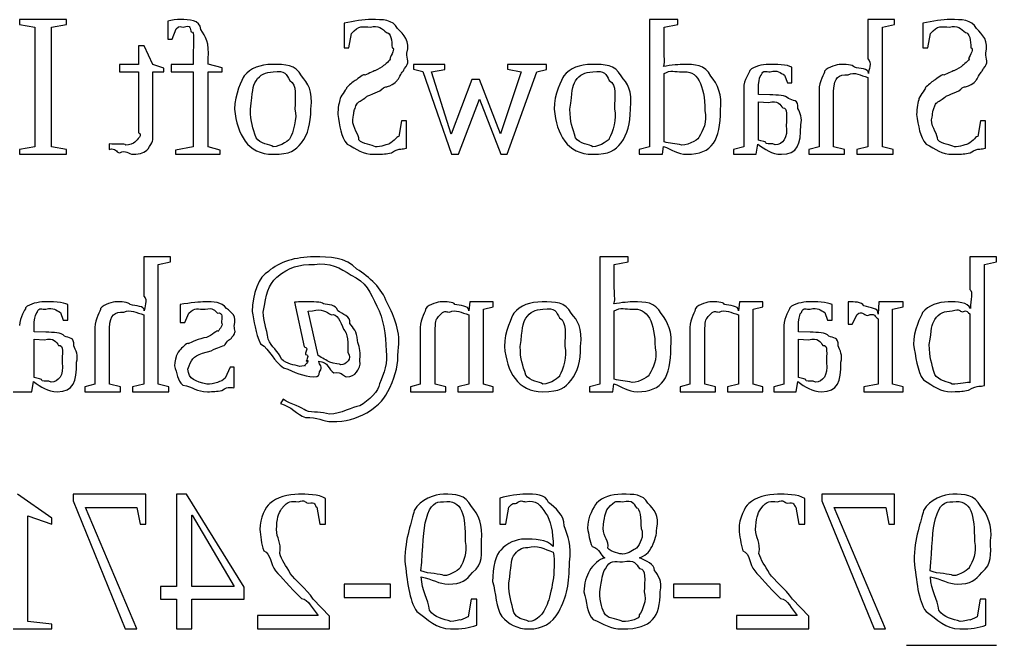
# Model space of a CAD drawing. Header units: millimetres. Extents: x 21 to 196, y 128 to 259.
# Drawn here: x 172.86 to 195.86, y 128.41 to 143.16 of the extents above; entities that cross this region are included whole.
import ezdxf

# ---------------------------------------------------------------- set-up
doc = ezdxf.new("R2010")
doc.units = ezdxf.units.MM
doc.layers.get('0').update_dxf_attribs({"linetype": 'CONTINUOUS'})

msp = doc.modelspace()

# ---------------------------------------------------------------- linework, layer by layer
at = {"color": 0}
for p, q in [((173.965, 143.158), (172.857, 143.158)), ((172.857, 143.158), (172.857, 143.042)), ((173.965, 143.042), (173.965, 143.158)), ((176.348, 143.119), (176.348, 142.694)), ((188.36, 143.158), (187.693, 143.158)), ((187.693, 143.158), (187.693, 140.159)), ((188.36, 143.042), (188.36, 143.158)), ((193.464, 143.158), (192.836, 143.158)), ((192.836, 143.158), (192.836, 142.232)), ((193.464, 143.042), (193.464, 143.158)), ((172.857, 143.042), (173.215, 142.981)), ((173.215, 142.981), (173.215, 140.159)), ((173.612, 142.981), (173.965, 143.042)), ((173.612, 140.159), (173.612, 142.981)), ((176.447, 142.694), (176.541, 142.937)), ((180.498, 143.069), (180.498, 142.49)), ((188.035, 142.981), (188.36, 143.042)), ((188.035, 142.425), (188.035, 142.981)), ((193.178, 142.981), (193.464, 143.042)), ((193.178, 140.159), (193.178, 142.981)), ((194.131, 143.069), (194.131, 142.49)), ((176.348, 142.694), (176.447, 142.694)), ((180.614, 142.49), (180.674, 142.827)), ((194.247, 142.49), (194.308, 142.827)), ((175.788, 142.535), (175.656, 142.535)), ((175.656, 142.535), (175.656, 142.099)), ((175.998, 142.099), (175.788, 142.535)), ((176.948, 142.425), (176.948, 142.099)), ((180.498, 142.49), (180.614, 142.49)), ((194.131, 142.49), (194.247, 142.49)), ((177.296, 142.105), (177.296, 142.242)), ((175.656, 142.099), (175.209, 142.099)), ((175.209, 142.099), (175.209, 141.923)), ((176.251, 142.016), (175.998, 142.099)), ((176.251, 141.923), (176.251, 142.016)), ((176.948, 142.099), (176.43, 142.099)), ((176.43, 142.099), (176.43, 141.923)), ((177.626, 142.022), (177.296, 142.105)), ((177.626, 141.923), (177.626, 142.022)), ((182.875, 142.099), (182.137, 142.099)), ((182.137, 142.099), (182.137, 141.989)), ((182.137, 141.989), (182.352, 141.934)), ((182.555, 141.923), (182.875, 141.984)), ((182.875, 141.984), (182.875, 142.099)), ((185.268, 142.099), (184.347, 142.099)), ((184.347, 142.099), (184.347, 141.989)), ((184.347, 141.989), (184.667, 141.923)), ((185.041, 141.923), (185.268, 141.984)), ((185.268, 141.984), (185.268, 142.099)), ((190.488, 142.099), (190.488, 142.099)), ((191.044, 141.664), (191.044, 142.033)), ((175.209, 141.923), (175.656, 141.923)), ((175.656, 141.923), (175.656, 140.49)), ((175.998, 140.462), (175.998, 141.923)), ((175.998, 141.923), (176.251, 141.923)), ((176.43, 141.923), (176.948, 141.923)), ((176.948, 141.923), (176.948, 140.159)), ((177.296, 141.923), (177.626, 141.923)), ((177.296, 140.159), (177.296, 141.923)), ((182.352, 141.934), (183.03, 139.983)), ((183.019, 140.457), (182.555, 141.923)), ((183.509, 141.746), (183.019, 140.457)), ((183.691, 141.746), (183.509, 141.746)), ((184.182, 140.462), (183.691, 141.746)), ((184.667, 141.923), (184.182, 140.462)), ((184.342, 139.983), (185.041, 141.923)), ((188.035, 140.28), (188.035, 141.884)), ((190.874, 141.851), (190.94, 141.664)), ((192.836, 141.796), (192.836, 140.159)), ((189.909, 141.543), (189.909, 140.159)), ((190.256, 141.394), (190.256, 141.625)), ((190.94, 141.664), (191.044, 141.664)), ((191.684, 141.498), (191.684, 140.159)), ((183.195, 139.983), (183.691, 141.283)), ((183.691, 141.283), (184.187, 139.983)), ((190.526, 141.383), (190.256, 141.394)), ((192.025, 140.159), (192.025, 141.482)), ((177.919, 141.046), (177.919, 141.046)), ((178.293, 141.046), (178.293, 141.046)), ((185.444, 141.046), (185.444, 141.046)), ((185.819, 141.046), (185.819, 141.046)), ((190.256, 141.217), (190.493, 141.206)), ((190.256, 140.319), (190.256, 141.217)), ((188.994, 141.013), (188.994, 141.013)), ((181.854, 140.771), (181.788, 140.401)), ((181.97, 140.771), (181.854, 140.771)), ((181.97, 140.131), (181.97, 140.771)), ((195.487, 140.771), (195.421, 140.401)), ((195.603, 140.771), (195.487, 140.771)), ((195.603, 140.131), (195.603, 140.771)), ((173.215, 140.159), (172.857, 140.098)), ((173.965, 140.098), (173.612, 140.159)), ((174.967, 140.231), (174.967, 140.098)), ((176.948, 140.159), (176.529, 140.082)), ((177.582, 140.082), (177.296, 140.159)), ((187.693, 140.159), (187.45, 140.098)), ((187.996, 139.983), (188.023, 140.17)), ((189.909, 140.159), (189.672, 140.098)), ((190.201, 139.983), (190.24, 140.22)), ((191.684, 140.159), (191.447, 140.098)), ((192.285, 140.098), (192.025, 140.159)), ((192.836, 140.159), (192.571, 140.098)), ((193.426, 140.098), (193.178, 140.159)), ((172.857, 140.098), (172.857, 139.983)), ((172.857, 139.983), (173.965, 139.983)), ((173.965, 139.983), (173.965, 140.098)), ((175.524, 139.983), (175.524, 139.983)), ((176.529, 140.082), (176.529, 139.983)), ((176.529, 139.983), (177.582, 139.983)), ((177.582, 139.983), (177.582, 140.082)), ((183.03, 139.983), (183.195, 139.983)), ((184.187, 139.983), (184.342, 139.983)), ((187.45, 140.098), (187.45, 139.983)), ((187.45, 139.983), (187.996, 139.983)), ((189.672, 140.098), (189.672, 139.983)), ((189.672, 139.983), (190.201, 139.983)), ((191.447, 140.098), (191.447, 139.983)), ((191.447, 139.983), (192.285, 139.983)), ((192.285, 139.983), (192.285, 140.098)), ((192.571, 140.098), (192.571, 139.983)), ((192.571, 139.983), (193.426, 139.983)), ((193.426, 139.983), (193.426, 140.098)), ((176.411, 137.565), (175.782, 137.565)), ((175.782, 137.565), (175.782, 136.639)), ((176.124, 137.389), (176.411, 137.45)), ((176.124, 134.567), (176.124, 137.389)), ((176.411, 137.45), (176.411, 137.565)), ((187.188, 137.565), (186.522, 137.565)), ((186.522, 137.565), (186.522, 134.567)), ((186.863, 137.389), (187.188, 137.45)), ((186.863, 136.832), (186.863, 137.389)), ((187.188, 137.45), (187.188, 137.565)), ((195.862, 137.565), (195.234, 137.565)), ((195.234, 137.565), (195.234, 136.799)), ((195.581, 137.389), (195.862, 137.45)), ((195.581, 134.539), (195.581, 137.389)), ((195.862, 137.45), (195.862, 137.565)), ((173.434, 136.507), (173.434, 136.507)), ((173.991, 136.072), (173.991, 136.441)), ((176.641, 136.441), (176.641, 136.017)), ((179.328, 136.496), (179.56, 135.449)), ((179.576, 136.507), (179.505, 136.507)), ((183.457, 136.507), (183.44, 136.297)), ((184.013, 136.507), (183.457, 136.507)), ((184.013, 136.391), (184.013, 136.507)), ((189.807, 136.507), (189.79, 136.297)), ((190.363, 136.507), (189.807, 136.507)), ((190.363, 136.391), (190.363, 136.507)), ((191.433, 136.507), (191.433, 136.507)), ((191.99, 136.072), (191.99, 136.441)), ((192.373, 136.507), (192.373, 135.983)), ((192.406, 136.507), (192.373, 136.507)), ((193.089, 136.507), (193.073, 136.215)), ((193.663, 136.507), (193.089, 136.507)), ((193.663, 136.391), (193.663, 136.507)), ((173.82, 136.259), (173.886, 136.072)), ((175.782, 136.204), (175.782, 134.567)), ((176.751, 136.017), (176.845, 136.237)), ((179.653, 136.287), (179.753, 136.292)), ((179.891, 135.245), (179.653, 136.287)), ((183.44, 136.204), (183.44, 134.567)), ((183.782, 136.331), (184.013, 136.391)), ((183.782, 134.567), (183.782, 136.331)), ((186.863, 134.688), (186.863, 136.292)), ((189.79, 136.204), (189.79, 134.567)), ((190.132, 136.331), (190.363, 136.391)), ((190.132, 134.567), (190.132, 136.331)), ((191.819, 136.259), (191.885, 136.072)), ((192.461, 135.983), (192.582, 136.209)), ((193.415, 136.331), (193.663, 136.391)), ((193.415, 134.567), (193.415, 136.331)), ((195.234, 136.221), (195.234, 134.6)), ((173.203, 135.801), (173.203, 136.033)), ((173.886, 136.072), (173.991, 136.072)), ((176.641, 136.017), (176.751, 136.017)), ((191.201, 135.801), (191.201, 136.033)), ((191.885, 136.072), (191.99, 136.072)), ((192.373, 135.983), (192.461, 135.983)), ((193.073, 136.11), (193.073, 134.567)), ((173.473, 135.791), (173.203, 135.801)), ((174.631, 135.906), (174.631, 134.567)), ((174.972, 134.567), (174.972, 135.89)), ((182.294, 135.906), (182.294, 134.567)), ((182.641, 134.567), (182.641, 135.879)), ((188.644, 135.906), (188.644, 134.567)), ((188.991, 134.567), (188.991, 135.879)), ((190.854, 135.95), (190.854, 134.567)), ((191.472, 135.791), (191.201, 135.801)), ((173.203, 135.625), (173.44, 135.614)), ((173.203, 134.727), (173.203, 135.625)), ((191.201, 135.625), (191.438, 135.614)), ((191.201, 134.727), (191.201, 135.625)), ((177.165, 135.295), (177.369, 135.355)), ((184.273, 135.454), (184.273, 135.454)), ((184.647, 135.454), (184.647, 135.454)), ((187.822, 135.421), (187.822, 135.421)), ((194.28, 135.504), (194.28, 135.504)), ((176.503, 135.002), (176.503, 135.002)), ((177.815, 134.969), (177.699, 134.705)), ((177.914, 134.969), (177.815, 134.969)), ((177.914, 134.489), (177.914, 134.969)), ((173.148, 134.39), (173.186, 134.627)), ((191.146, 134.39), (191.185, 134.627)), ((172.619, 134.39), (173.148, 134.39)), ((174.631, 134.567), (174.394, 134.506)), ((174.394, 134.506), (174.394, 134.39)), ((174.394, 134.39), (175.231, 134.39)), ((175.231, 134.506), (174.972, 134.567)), ((175.231, 134.39), (175.231, 134.506)), ((175.782, 134.567), (175.518, 134.506)), ((175.518, 134.506), (175.518, 134.39)), ((175.518, 134.39), (176.372, 134.39)), ((176.372, 134.506), (176.124, 134.567)), ((176.372, 134.39), (176.372, 134.506)), ((182.294, 134.567), (182.062, 134.506)), ((182.062, 134.506), (182.062, 134.39)), ((182.062, 134.39), (182.894, 134.39)), ((182.894, 134.506), (182.641, 134.567)), ((182.894, 134.39), (182.894, 134.506)), ((183.44, 134.567), (183.176, 134.506)), ((183.176, 134.506), (183.176, 134.39)), ((183.176, 134.39), (184.013, 134.39)), ((184.013, 134.506), (183.782, 134.567)), ((184.013, 134.39), (184.013, 134.506)), ((186.522, 134.567), (186.279, 134.506)), ((186.279, 134.506), (186.279, 134.39)), ((186.279, 134.39), (186.825, 134.39)), ((186.825, 134.39), (186.852, 134.578)), ((188.644, 134.567), (188.412, 134.506)), ((188.412, 134.506), (188.412, 134.39)), ((188.412, 134.39), (189.244, 134.39)), ((189.244, 134.506), (188.991, 134.567)), ((189.244, 134.39), (189.244, 134.506)), ((189.79, 134.567), (189.526, 134.506)), ((189.526, 134.506), (189.526, 134.39)), ((189.526, 134.39), (190.363, 134.39)), ((190.363, 134.506), (190.132, 134.567)), ((190.363, 134.39), (190.363, 134.506)), ((190.854, 134.567), (190.617, 134.506)), ((190.617, 134.506), (190.617, 134.39)), ((190.617, 134.39), (191.146, 134.39)), ((193.073, 134.567), (192.737, 134.506)), ((192.737, 134.506), (192.737, 134.39)), ((192.737, 134.39), (193.663, 134.39)), ((193.663, 134.506), (193.415, 134.567)), ((193.663, 134.39), (193.663, 134.506)), ((179.064, 134.214), (178.998, 134.109)), ((173.615, 131.407), (172.805, 131.975)), ((175.831, 131.975), (174.117, 131.975)), ((174.117, 131.975), (174.117, 131.815)), ((175.831, 131.269), (175.831, 131.975)), ((176.79, 131.975), (176.553, 131.975)), ((176.553, 131.975), (176.553, 129.803)), ((178.146, 129.786), (176.79, 131.975)), ((180.064, 131.269), (180.064, 131.875)), ((184.168, 131.881), (184.168, 131.269)), ((191.347, 131.269), (191.347, 131.875)), ((193.464, 131.975), (191.75, 131.975)), ((191.75, 131.975), (191.75, 131.815)), ((193.464, 131.269), (193.464, 131.975)), ((174.117, 131.815), (175.346, 128.8)), ((175.616, 128.8), (174.409, 131.661)), ((174.409, 131.661), (175.621, 131.661)), ((175.621, 131.661), (175.693, 131.269)), ((179.855, 131.671), (179.926, 131.269)), ((182.839, 131.798), (182.839, 131.798)), ((184.306, 131.269), (184.378, 131.666)), ((191.138, 131.671), (191.21, 131.269)), ((191.75, 131.815), (192.979, 128.8)), ((193.249, 128.8), (192.042, 131.661)), ((192.042, 131.661), (193.255, 131.661)), ((193.255, 131.661), (193.326, 131.269)), ((173.053, 128.976), (173.053, 131.468)), ((173.053, 131.468), (173.615, 131.269)), ((173.615, 131.269), (173.615, 131.407)), ((176.911, 131.484), (176.922, 131.484)), ((176.911, 129.803), (176.911, 131.484)), ((176.922, 131.484), (177.914, 129.803)), ((175.693, 131.269), (175.831, 131.269)), ((179.926, 131.269), (180.064, 131.269)), ((184.168, 131.269), (184.306, 131.269)), ((186.23, 131.175), (186.23, 131.175)), ((186.599, 131.17), (186.599, 131.17)), ((191.21, 131.269), (191.347, 131.269)), ((193.326, 131.269), (193.464, 131.269)), ((183.732, 130.883), (183.732, 130.883)), ((176.553, 129.803), (176.178, 129.803)), ((176.178, 129.803), (176.178, 129.505)), ((177.914, 129.803), (176.911, 129.803)), ((178.146, 129.505), (178.146, 129.786)), ((181.594, 129.858), (180.497, 129.858)), ((180.497, 129.858), (180.497, 129.544)), ((181.594, 129.544), (181.594, 129.858)), ((183.997, 129.919), (183.997, 129.919)), ((189.352, 129.858), (188.255, 129.858)), ((188.255, 129.858), (188.255, 129.544)), ((189.352, 129.544), (189.352, 129.858)), ((180.497, 129.544), (181.594, 129.544)), ((186.522, 129.676), (186.522, 129.676)), ((188.255, 129.544), (189.352, 129.544)), ((176.178, 129.505), (176.553, 129.505)), ((176.553, 129.505), (176.553, 128.8)), ((176.911, 128.8), (176.911, 129.505)), ((176.911, 129.505), (178.146, 129.505)), ((180.158, 129.103), (179.772, 129.505)), ((183.49, 129.505), (183.418, 129.086)), ((183.622, 129.505), (183.49, 129.505)), ((183.622, 128.888), (183.622, 129.505)), ((191.441, 129.103), (191.055, 129.505)), ((179.888, 129.119), (178.46, 129.119)), ((178.46, 129.119), (178.46, 128.8)), ((180.158, 128.8), (180.158, 129.103)), ((191.171, 129.119), (189.743, 129.119)), ((189.743, 129.119), (189.743, 128.8)), ((191.441, 128.8), (191.441, 129.103)), ((173.62, 128.916), (173.053, 128.976)), ((173.62, 128.8), (173.62, 128.916)), ((184.851, 128.976), (184.851, 128.976)), ((172.132, 128.8), (173.62, 128.8)), ((175.346, 128.8), (175.616, 128.8)), ((176.553, 128.8), (176.911, 128.8)), ((178.46, 128.8), (180.158, 128.8)), ((189.743, 128.8), (191.441, 128.8)), ((192.979, 128.8), (193.249, 128.8))]:
    msp.add_line(p, q, dxfattribs=at)
at = {"color": 174}
for p, q in [((194.831, 131.798), (194.831, 131.798)), ((195.724, 130.883), (195.724, 130.883)), ((195.482, 129.505), (195.41, 129.086)), ((195.614, 129.505), (195.482, 129.505)), ((195.614, 128.888), (195.614, 129.505)), ((195.862, 128.411), (193.745, 128.411))]:
    msp.add_line(p, q, dxfattribs=at)
at = {"color": 0}
for points in [[(176.645, 143.158), (176.557, 143.158), (176.44, 143.144), (176.348, 143.119)], [(177.125, 142.921), (177.105, 143.158), (176.852, 143.158), (176.645, 143.158)], [(181.143, 143.158), (180.954, 143.158), (180.73, 143.127), (180.498, 143.069)], [(181.755, 142.948), (181.649, 143.158), (181.405, 143.158), (181.143, 143.158)], [(194.776, 143.158), (194.587, 143.158), (194.363, 143.127), (194.131, 143.069)], [(195.388, 142.948), (195.282, 143.158), (195.038, 143.158), (194.776, 143.158)], [(176.541, 142.937), (176.643, 143.039), (176.645, 142.981), (176.711, 142.981)], [(176.711, 142.981), (176.914, 143.039), (176.863, 142.942), (176.899, 142.865)], [(176.899, 142.865), (176.984, 142.885), (176.948, 142.641), (176.948, 142.425)], [(177.296, 142.242), (177.333, 142.606), (177.239, 142.762), (177.125, 142.921)], [(180.674, 142.827), (180.844, 143.039), (180.945, 142.981), (181.121, 142.981)], [(181.121, 142.981), (181.296, 143.039), (181.405, 142.937), (181.496, 142.849)], [(181.975, 142.369), (182.061, 142.642), (181.902, 142.808), (181.755, 142.948)], [(194.308, 142.827), (194.477, 143.039), (194.578, 142.981), (194.754, 142.981)], [(194.754, 142.981), (194.929, 143.039), (195.038, 142.937), (195.129, 142.849)], [(195.608, 142.369), (195.694, 142.642), (195.535, 142.808), (195.388, 142.948)], [(181.496, 142.849), (181.594, 142.867), (181.628, 142.645), (181.628, 142.49)], [(195.129, 142.849), (195.227, 142.867), (195.261, 142.645), (195.261, 142.49)], [(181.628, 142.49), (181.711, 142.496), (181.61, 142.309), (181.573, 142.242)], [(188.023, 142.05), (188.059, 142.113), (188.035, 142.222), (188.035, 142.425)], [(195.261, 142.49), (195.344, 142.496), (195.243, 142.309), (195.206, 142.242)], [(181.573, 142.242), (181.638, 142.245), (181.489, 142.118), (181.43, 142.072)], [(181.92, 142.005), (182.061, 142.135), (181.975, 142.226), (181.975, 142.369)], [(192.836, 142.232), (192.943, 142.146), (192.84, 141.958), (192.847, 141.89)], [(195.206, 142.242), (195.271, 142.245), (195.122, 142.118), (195.063, 142.072)], [(195.553, 142.005), (195.694, 142.135), (195.608, 142.226), (195.608, 142.369)], [(178.811, 142.099), (178.519, 142.099), (178.296, 142.011), (178.145, 141.835)], [(179.495, 141.829), (179.354, 142.099), (179.117, 142.099), (178.811, 142.099)], [(178.828, 141.923), (179.123, 141.981), (179.139, 141.857), (179.219, 141.724)], [(181.226, 141.95), (181.248, 141.967), (181.07, 141.882), (180.989, 141.846)], [(181.43, 142.072), (181.399, 142.033), (181.3, 141.984), (181.226, 141.95)], [(181.777, 141.763), (181.869, 141.941), (181.884, 141.909), (181.92, 142.005)], [(186.337, 142.099), (186.045, 142.099), (185.821, 142.011), (185.67, 141.835)], [(187.021, 141.829), (186.88, 142.099), (186.643, 142.099), (186.337, 142.099)], [(186.353, 141.923), (186.648, 141.981), (186.665, 141.857), (186.745, 141.724)], [(188.476, 142.099), (188.437, 142.099), (188.175, 142.083), (188.023, 142.05)], [(188.035, 141.884), (188.181, 141.981), (188.297, 141.923), (188.454, 141.923)], [(188.454, 141.923), (188.816, 141.981), (188.994, 141.619), (188.994, 141.013)], [(189.137, 141.824), (188.996, 142.099), (188.766, 142.099), (188.476, 142.099)], [(190.052, 141.961), (190.051, 141.914), (189.909, 141.73), (189.909, 141.543)], [(190.488, 142.099), (190.355, 142.099), (190.144, 142.052), (190.052, 141.961)], [(190.322, 141.851), (190.371, 141.981), (190.437, 141.923), (190.532, 141.923)], [(191.044, 142.033), (190.95, 142.099), (190.65, 142.099), (190.488, 142.099)], [(190.532, 141.923), (190.708, 141.981), (190.772, 141.898), (190.874, 141.851)], [(192.191, 142.099), (192.112, 142.099), (191.902, 142.047), (191.816, 141.945)], [(192.516, 142.033), (192.483, 142.099), (192.279, 142.099), (192.191, 142.099)], [(192.847, 141.89), (192.855, 142.014), (192.641, 141.992), (192.516, 142.033)], [(194.859, 141.95), (194.881, 141.967), (194.703, 141.882), (194.622, 141.846)], [(195.063, 142.072), (195.032, 142.033), (194.933, 141.984), (194.859, 141.95)], [(195.41, 141.763), (195.502, 141.941), (195.518, 141.909), (195.553, 142.005)], [(178.145, 141.835), (178.101, 141.746), (177.919, 141.395), (177.919, 141.046)], [(178.425, 141.713), (178.524, 141.864), (178.645, 141.923), (178.828, 141.923)], [(179.219, 141.724), (179.401, 141.599), (179.341, 141.366), (179.341, 141.046)], [(179.716, 141.046), (179.769, 141.504), (179.643, 141.648), (179.495, 141.829)], [(180.757, 141.719), (180.701, 141.683), (180.613, 141.617), (180.553, 141.548)], [(180.989, 141.846), (180.969, 141.893), (180.832, 141.766), (180.757, 141.719)], [(181.573, 141.598), (181.752, 141.691), (181.719, 141.697), (181.777, 141.763)], [(185.67, 141.835), (185.626, 141.746), (185.444, 141.395), (185.444, 141.046)], [(185.951, 141.713), (186.049, 141.864), (186.17, 141.923), (186.353, 141.923)], [(186.745, 141.724), (186.927, 141.599), (186.866, 141.366), (186.866, 141.046)], [(187.241, 141.046), (187.295, 141.504), (187.168, 141.648), (187.021, 141.829)], [(189.363, 141.019), (189.416, 141.379), (189.289, 141.639), (189.137, 141.824)], [(190.256, 141.625), (190.282, 141.768), (190.278, 141.803), (190.322, 141.851)], [(191.816, 141.945), (191.821, 141.893), (191.684, 141.692), (191.684, 141.498)], [(192.025, 141.482), (192.05, 141.819), (192.14, 141.857), (192.367, 141.857)], [(192.367, 141.857), (192.527, 141.937), (192.657, 141.836), (192.836, 141.796)], [(194.39, 141.719), (194.334, 141.683), (194.245, 141.617), (194.186, 141.548)], [(194.622, 141.846), (194.602, 141.893), (194.465, 141.766), (194.39, 141.719)], [(195.206, 141.598), (195.385, 141.691), (195.352, 141.697), (195.41, 141.763)], [(178.293, 141.046), (178.351, 141.471), (178.337, 141.577), (178.425, 141.713)], [(180.553, 141.548), (180.58, 141.544), (180.442, 141.394), (180.405, 141.295)], [(181.342, 141.482), (181.479, 141.606), (181.496, 141.556), (181.573, 141.598)], [(185.819, 141.046), (185.877, 141.471), (185.863, 141.577), (185.951, 141.713)], [(194.186, 141.548), (194.212, 141.544), (194.075, 141.394), (194.037, 141.295)], [(194.975, 141.482), (195.112, 141.606), (195.129, 141.556), (195.206, 141.598)], [(180.405, 141.295), (180.388, 141.228), (180.35, 141.07), (180.35, 140.92)], [(180.901, 141.25), (181.049, 141.35), (181.027, 141.344), (181.104, 141.377)], [(181.104, 141.377), (181.204, 141.416), (181.262, 141.444), (181.342, 141.482)], [(190.493, 141.206), (190.723, 141.261), (190.772, 141.154), (190.83, 141.074)], [(190.967, 141.295), (190.889, 141.383), (190.718, 141.379), (190.526, 141.383)], [(191.188, 141.063), (191.208, 141.275), (191.066, 141.242), (190.967, 141.295)], [(194.037, 141.295), (194.021, 141.228), (193.982, 141.07), (193.982, 140.92)], [(194.534, 141.25), (194.682, 141.35), (194.66, 141.344), (194.738, 141.377)], [(194.738, 141.377), (194.837, 141.416), (194.895, 141.444), (194.975, 141.482)], [(177.919, 141.046), (177.983, 140.452), (178.222, 139.983), (178.828, 139.983)], [(178.425, 140.369), (178.351, 140.614), (178.293, 140.734), (178.293, 141.046)], [(179.341, 141.046), (179.401, 140.838), (179.301, 140.492), (179.219, 140.357)], [(179.495, 140.252), (179.652, 140.463), (179.716, 140.7), (179.716, 141.046)], [(180.702, 140.793), (180.741, 140.986), (180.721, 140.993), (180.757, 141.063)], [(180.757, 141.063), (180.815, 141.246), (180.843, 141.198), (180.901, 141.25)], [(185.444, 141.046), (185.509, 140.452), (185.747, 139.983), (186.353, 139.983)], [(185.951, 140.369), (185.877, 140.614), (185.819, 140.734), (185.819, 141.046)], [(186.866, 141.046), (186.927, 140.838), (186.826, 140.492), (186.745, 140.357)], [(187.021, 140.252), (187.178, 140.463), (187.241, 140.7), (187.241, 141.046)], [(190.83, 141.074), (190.955, 141.099), (190.912, 140.856), (190.912, 140.666)], [(191.254, 140.677), (191.301, 140.834), (191.232, 140.959), (191.188, 141.063)], [(194.335, 140.793), (194.373, 140.986), (194.354, 140.993), (194.39, 141.063)], [(194.39, 141.063), (194.448, 141.246), (194.476, 141.198), (194.534, 141.25)], [(180.35, 140.92), (180.388, 140.662), (180.424, 140.39), (180.57, 140.225)], [(188.569, 139.983), (189.18, 139.983), (189.363, 140.327), (189.363, 141.019)], [(188.994, 141.013), (189.052, 140.746), (188.95, 140.531), (188.861, 140.396)], [(193.982, 140.92), (194.021, 140.662), (194.057, 140.39), (194.203, 140.225)], [(180.846, 140.324), (180.859, 140.442), (180.702, 140.594), (180.702, 140.793)], [(190.912, 140.666), (190.955, 140.369), (190.827, 140.208), (190.653, 140.208)], [(190.796, 139.983), (191.182, 139.983), (191.254, 140.214), (191.254, 140.677)], [(194.478, 140.324), (194.492, 140.442), (194.335, 140.594), (194.335, 140.793)], [(175.656, 140.49), (175.77, 140.459), (175.628, 140.32), (175.573, 140.269)], [(175.882, 140.109), (175.998, 140.269), (175.998, 140.31), (175.998, 140.462)], [(178.828, 140.159), (178.762, 140.217), (178.514, 140.228), (178.425, 140.369)], [(179.219, 140.357), (179.236, 140.335), (179.004, 140.159), (178.828, 140.159)], [(181.788, 140.401), (181.774, 140.434), (181.67, 140.281), (181.562, 140.231)], [(186.353, 140.159), (186.287, 140.217), (186.039, 140.228), (185.951, 140.369)], [(186.745, 140.357), (186.761, 140.335), (186.53, 140.159), (186.353, 140.159)], [(188.861, 140.396), (188.875, 140.36), (188.638, 140.197), (188.454, 140.197)], [(195.421, 140.401), (195.407, 140.434), (195.302, 140.281), (195.195, 140.231)], [(175.358, 140.197), (175.347, 140.243), (175.121, 140.208), (174.967, 140.231)], [(174.967, 140.098), (175.135, 140.144), (175.11, 140.038), (175.22, 140.016)], [(175.573, 140.269), (175.543, 140.243), (175.446, 140.197), (175.358, 140.197)], [(175.524, 139.983), (175.722, 139.983), (175.802, 140.024), (175.882, 140.109)], [(178.828, 139.983), (179.236, 139.983), (179.345, 140.072), (179.495, 140.252)], [(180.57, 140.225), (180.8, 140.1), (180.931, 139.983), (181.209, 139.983)], [(181.237, 140.159), (181.164, 140.217), (180.938, 140.214), (180.846, 140.324)], [(181.562, 140.231), (181.556, 140.217), (181.344, 140.159), (181.237, 140.159)], [(181.612, 140.021), (181.832, 140.151), (181.864, 140.083), (181.97, 140.131)], [(186.353, 139.983), (186.761, 139.983), (186.87, 140.072), (187.021, 140.252)], [(188.023, 140.17), (188.206, 140.1), (188.36, 139.983), (188.569, 139.983)], [(188.454, 140.197), (188.302, 140.243), (188.16, 140.225), (188.035, 140.28)], [(190.24, 140.22), (190.415, 140.1), (190.569, 139.983), (190.796, 139.983)], [(190.438, 140.236), (190.463, 140.291), (190.319, 140.286), (190.256, 140.319)], [(190.653, 140.208), (190.58, 140.25), (190.497, 140.217), (190.438, 140.236)], [(194.203, 140.225), (194.433, 140.1), (194.564, 139.983), (194.842, 139.983)], [(194.87, 140.159), (194.797, 140.217), (194.571, 140.214), (194.478, 140.324)], [(195.195, 140.231), (195.189, 140.217), (194.977, 140.159), (194.87, 140.159)], [(195.245, 140.021), (195.465, 140.151), (195.497, 140.083), (195.603, 140.131)], [(175.22, 140.016), (175.351, 140.1), (175.428, 139.983), (175.524, 139.983)], [(181.209, 139.983), (181.446, 139.983), (181.477, 139.995), (181.612, 140.021)], [(194.842, 139.983), (195.079, 139.983), (195.109, 139.995), (195.245, 140.021)], [(179.786, 137.565), (179.359, 137.565), (178.97, 137.451), (178.717, 137.224)], [(178.915, 137.091), (179.215, 137.33), (179.425, 137.389), (179.802, 137.389)], [(180.8, 137.279), (180.541, 137.565), (180.158, 137.565), (179.786, 137.565)], [(179.802, 137.389), (180.148, 137.447), (180.411, 137.304), (180.668, 137.135)], [(178.717, 137.224), (178.499, 137.113), (178.336, 136.683), (178.336, 136.276)], [(180.668, 137.135), (181.012, 136.992), (181.122, 136.722), (181.269, 136.402)], [(181.511, 136.485), (181.383, 136.829), (181.102, 137.087), (180.8, 137.279)], [(178.595, 136.265), (178.671, 136.701), (178.703, 136.896), (178.915, 137.091)], [(186.852, 136.458), (186.888, 136.521), (186.863, 136.63), (186.863, 136.832)], [(195.234, 136.799), (195.326, 136.738), (195.239, 136.568), (195.25, 136.347)], [(173.434, 136.507), (173.302, 136.507), (173.091, 136.46), (172.999, 136.369)], [(173.991, 136.441), (173.898, 136.507), (173.597, 136.507), (173.434, 136.507)], [(175.138, 136.507), (175.059, 136.507), (174.848, 136.455), (174.763, 136.353)], [(175.463, 136.441), (175.43, 136.507), (175.226, 136.507), (175.138, 136.507)], [(175.794, 136.297), (175.802, 136.422), (175.588, 136.4), (175.463, 136.441)], [(175.782, 136.639), (175.89, 136.554), (175.787, 136.367), (175.794, 136.297)], [(177.214, 136.507), (177.125, 136.507), (176.873, 136.485), (176.641, 136.441)], [(177.727, 136.353), (177.61, 136.507), (177.432, 136.507), (177.214, 136.507)], [(179.505, 136.507), (179.461, 136.507), (179.395, 136.503), (179.328, 136.496)], [(180.012, 136.463), (179.976, 136.507), (179.757, 136.507), (179.576, 136.507)], [(180.348, 136.297), (180.314, 136.448), (180.122, 136.433), (180.012, 136.463)], [(181.77, 135.35), (181.846, 135.801), (181.685, 136.146), (181.511, 136.485)], [(182.801, 136.507), (182.717, 136.507), (182.506, 136.455), (182.421, 136.353)], [(183.104, 136.446), (183.085, 136.507), (182.882, 136.507), (182.801, 136.507)], [(183.44, 136.297), (183.44, 136.43), (183.223, 136.409), (183.104, 136.446)], [(185.166, 136.507), (184.874, 136.507), (184.65, 136.419), (184.499, 136.242)], [(185.849, 136.237), (185.709, 136.507), (185.471, 136.507), (185.166, 136.507)], [(187.304, 136.507), (187.266, 136.507), (187.004, 136.49), (186.852, 136.458)], [(187.966, 136.231), (187.825, 136.507), (187.595, 136.507), (187.304, 136.507)], [(189.151, 136.507), (189.067, 136.507), (188.856, 136.455), (188.771, 136.353)], [(189.454, 136.446), (189.435, 136.507), (189.232, 136.507), (189.151, 136.507)], [(189.79, 136.297), (189.79, 136.43), (189.573, 136.409), (189.454, 136.446)], [(191.433, 136.507), (191.301, 136.507), (191.09, 136.46), (190.997, 136.369)], [(191.99, 136.441), (191.896, 136.507), (191.595, 136.507), (191.433, 136.507)], [(192.742, 136.414), (192.698, 136.507), (192.487, 136.507), (192.406, 136.507)], [(194.726, 136.507), (194.488, 136.507), (194.261, 136.422), (194.12, 136.253)], [(195.25, 136.347), (195.198, 136.507), (194.936, 136.507), (194.726, 136.507)], [(172.999, 136.369), (172.998, 136.323), (172.855, 136.138), (172.855, 135.95)], [(173.203, 136.033), (173.229, 136.176), (173.225, 136.211), (173.269, 136.259)], [(173.269, 136.259), (173.317, 136.388), (173.383, 136.331), (173.478, 136.331)], [(173.478, 136.331), (173.655, 136.388), (173.718, 136.306), (173.82, 136.259)], [(174.763, 136.353), (174.768, 136.3), (174.631, 136.101), (174.631, 135.906)], [(174.972, 135.89), (174.997, 136.227), (175.087, 136.265), (175.314, 136.265)], [(175.314, 136.265), (175.474, 136.344), (175.603, 136.244), (175.782, 136.204)], [(176.845, 136.237), (176.992, 136.388), (177.055, 136.331), (177.231, 136.331)], [(177.231, 136.331), (177.411, 136.388), (177.451, 136.3), (177.517, 136.242)], [(177.517, 136.242), (177.658, 136.276), (177.611, 136.112), (177.611, 136.017)], [(177.914, 135.934), (177.978, 136.183), (177.852, 136.249), (177.727, 136.353)], [(178.336, 136.276), (178.38, 136.084), (178.402, 135.755), (178.534, 135.52)], [(178.711, 135.631), (178.671, 135.892), (178.595, 136.047), (178.595, 136.265)], [(179.753, 136.292), (179.972, 136.364), (180.078, 136.262), (180.199, 136.204)], [(180.199, 136.204), (180.329, 136.249), (180.413, 136.034), (180.486, 135.862)], [(180.635, 136), (180.659, 136.168), (180.462, 136.216), (180.348, 136.297)], [(181.269, 136.402), (181.423, 136.121), (181.489, 135.735), (181.489, 135.35)], [(182.421, 136.353), (182.43, 136.3), (182.294, 136.101), (182.294, 135.906)], [(182.724, 136.16), (182.889, 136.344), (182.866, 136.265), (182.983, 136.265)], [(182.983, 136.265), (183.132, 136.344), (183.261, 136.244), (183.44, 136.204)], [(184.499, 136.242), (184.454, 136.154), (184.273, 135.803), (184.273, 135.454)], [(184.78, 136.121), (184.878, 136.271), (184.999, 136.331), (185.182, 136.331)], [(185.182, 136.331), (185.477, 136.388), (185.494, 136.265), (185.573, 136.132)], [(186.069, 135.454), (186.123, 135.912), (185.996, 136.057), (185.849, 136.237)], [(186.863, 136.292), (187.009, 136.388), (187.125, 136.331), (187.282, 136.331)], [(187.282, 136.331), (187.645, 136.388), (187.822, 136.028), (187.822, 135.421)], [(188.192, 135.427), (188.244, 135.786), (188.117, 136.047), (187.966, 136.231)], [(188.771, 136.353), (188.78, 136.3), (188.644, 136.101), (188.644, 135.906)], [(189.074, 136.16), (189.239, 136.344), (189.216, 136.265), (189.333, 136.265)], [(189.333, 136.265), (189.482, 136.344), (189.611, 136.244), (189.79, 136.204)], [(190.997, 136.369), (190.996, 136.323), (190.854, 136.138), (190.854, 135.95)], [(191.201, 136.033), (191.228, 136.176), (191.224, 136.211), (191.268, 136.259)], [(191.268, 136.259), (191.316, 136.388), (191.382, 136.331), (191.477, 136.331)], [(191.477, 136.331), (191.654, 136.388), (191.717, 136.306), (191.819, 136.259)], [(192.582, 136.209), (192.687, 136.309), (192.735, 136.2), (192.83, 136.182)], [(193.073, 136.215), (193.099, 136.382), (192.883, 136.35), (192.742, 136.414)], [(192.83, 136.182), (192.993, 136.271), (193.004, 136.139), (193.073, 136.11)], [(194.12, 136.253), (194.087, 136.172), (193.905, 135.836), (193.905, 135.498)], [(194.412, 136.094), (194.514, 136.245), (194.637, 136.292), (194.82, 136.292)], [(194.82, 136.292), (195.013, 136.364), (194.983, 136.284), (195.063, 136.27)], [(195.063, 136.27), (195.171, 136.333), (195.198, 136.239), (195.234, 136.221)], [(177.611, 136.017), (177.658, 135.981), (177.582, 135.865), (177.523, 135.807)], [(180.811, 135.598), (180.81, 135.815), (180.709, 135.882), (180.635, 136)], [(182.641, 135.879), (182.662, 136.088), (182.669, 136.09), (182.724, 136.16)], [(184.647, 135.454), (184.705, 135.879), (184.692, 135.985), (184.78, 136.121)], [(185.573, 136.132), (185.756, 136.007), (185.695, 135.774), (185.695, 135.454)], [(188.991, 135.879), (189.012, 136.088), (189.019, 136.09), (189.074, 136.16)], [(194.28, 135.504), (194.338, 135.868), (194.324, 135.964), (194.412, 136.094)], [(173.914, 135.702), (173.835, 135.791), (173.664, 135.786), (173.473, 135.791)], [(177.523, 135.807), (177.54, 135.868), (177.377, 135.705), (177.258, 135.669)], [(177.859, 135.675), (177.978, 135.791), (177.914, 135.835), (177.914, 135.934)], [(180.486, 135.862), (180.589, 135.786), (180.59, 135.507), (180.59, 135.316)], [(191.913, 135.702), (191.834, 135.791), (191.663, 135.786), (191.472, 135.791)], [(173.44, 135.614), (173.67, 135.669), (173.718, 135.562), (173.776, 135.482)], [(173.776, 135.482), (173.901, 135.507), (173.859, 135.264), (173.859, 135.074)], [(174.134, 135.471), (174.155, 135.683), (174.013, 135.65), (173.914, 135.702)], [(176.828, 135.515), (176.831, 135.577), (176.7, 135.441), (176.652, 135.394)], [(177.258, 135.669), (177.085, 135.643), (176.895, 135.548), (176.828, 135.515)], [(177.699, 135.498), (177.786, 135.647), (177.823, 135.605), (177.859, 135.675)], [(178.534, 135.52), (178.763, 135.378), (178.847, 135.096), (179.075, 134.953)], [(179.025, 135.157), (178.942, 135.368), (178.788, 135.428), (178.711, 135.631)], [(180.872, 135.14), (180.894, 135.401), (180.852, 135.45), (180.811, 135.598)], [(191.438, 135.614), (191.669, 135.669), (191.717, 135.562), (191.775, 135.482)], [(191.775, 135.482), (191.9, 135.507), (191.857, 135.264), (191.857, 135.074)], [(192.133, 135.471), (192.154, 135.683), (192.012, 135.65), (191.913, 135.702)], [(174.201, 135.085), (174.248, 135.242), (174.178, 135.368), (174.134, 135.471)], [(176.652, 135.394), (176.617, 135.363), (176.568, 135.29), (176.542, 135.228)], [(176.823, 134.92), (176.897, 135.151), (176.937, 135.217), (177.165, 135.295)], [(177.369, 135.355), (177.528, 135.434), (177.631, 135.45), (177.699, 135.498)], [(179.56, 135.449), (179.678, 135.405), (179.582, 135.344), (179.593, 135.267)], [(180.59, 135.316), (180.706, 135.165), (180.535, 135.024), (180.425, 135.024)], [(181.489, 135.35), (181.541, 135.096), (181.437, 134.805), (181.329, 134.578)], [(181.577, 134.484), (181.729, 134.823), (181.77, 135.026), (181.77, 135.35)], [(184.273, 135.454), (184.337, 134.86), (184.576, 134.39), (185.182, 134.39)], [(184.78, 134.776), (184.705, 135.021), (184.647, 135.141), (184.647, 135.454)], [(185.695, 135.454), (185.756, 135.246), (185.655, 134.9), (185.573, 134.765)], [(185.849, 134.661), (186.006, 134.872), (186.069, 135.108), (186.069, 135.454)], [(187.398, 134.39), (188.009, 134.39), (188.192, 134.735), (188.192, 135.427)], [(187.822, 135.421), (187.88, 135.154), (187.778, 134.939), (187.69, 134.804)], [(192.199, 135.085), (192.246, 135.242), (192.177, 135.368), (192.133, 135.471)], [(193.905, 135.498), (193.97, 135.239), (193.985, 134.862), (194.142, 134.672)], [(194.407, 134.798), (194.338, 135.055), (194.28, 135.191), (194.28, 135.504)], [(173.859, 135.074), (173.901, 134.776), (173.773, 134.616), (173.6, 134.616)], [(173.743, 134.39), (174.129, 134.39), (174.201, 134.622), (174.201, 135.085)], [(176.542, 135.228), (176.567, 135.239), (176.503, 135.091), (176.503, 135.002)], [(179.455, 134.986), (179.322, 135.021), (179.155, 135.042), (179.025, 135.157)], [(179.609, 135.107), (179.7, 135.173), (179.597, 135.026), (179.571, 135.008)], [(179.593, 135.267), (179.7, 135.253), (179.609, 135.14), (179.609, 135.107)], [(180.166, 135.085), (180.089, 135.129), (179.976, 135.179), (179.891, 135.245)], [(179.918, 134.854), (180.023, 135), (179.912, 135.004), (179.901, 135.107)], [(179.901, 135.107), (180.13, 135.103), (180.137, 134.899), (180.254, 134.837)], [(180.425, 135.024), (180.406, 135.048), (180.265, 135.044), (180.166, 135.085)], [(180.794, 134.848), (180.894, 135.004), (180.872, 135.019), (180.872, 135.14)], [(191.857, 135.074), (191.9, 134.776), (191.772, 134.616), (191.598, 134.616)], [(191.742, 134.39), (192.127, 134.39), (192.199, 134.622), (192.199, 135.085)], [(176.503, 135.002), (176.567, 134.831), (176.57, 134.647), (176.702, 134.545)], [(177.264, 134.567), (177.014, 134.625), (176.823, 134.684), (176.823, 134.92)], [(179.075, 134.953), (179.336, 134.86), (179.541, 134.743), (179.786, 134.743)], [(179.571, 135.008), (179.648, 135.021), (179.507, 134.986), (179.455, 134.986)], [(179.786, 134.743), (179.906, 134.743), (179.918, 134.779), (179.918, 134.854)], [(180.254, 134.837), (180.479, 134.86), (180.472, 134.743), (180.563, 134.743)], [(180.563, 134.743), (180.671, 134.743), (180.739, 134.778), (180.794, 134.848)], [(173.186, 134.627), (173.361, 134.507), (173.516, 134.39), (173.743, 134.39)], [(173.385, 134.644), (173.41, 134.699), (173.266, 134.694), (173.203, 134.727)], [(173.6, 134.616), (173.527, 134.658), (173.444, 134.625), (173.385, 134.644)], [(177.699, 134.705), (177.606, 134.625), (177.444, 134.567), (177.264, 134.567)], [(185.182, 134.567), (185.116, 134.625), (184.868, 134.636), (184.78, 134.776)], [(185.573, 134.765), (185.59, 134.743), (185.359, 134.567), (185.182, 134.567)], [(185.182, 134.39), (185.59, 134.39), (185.699, 134.48), (185.849, 134.661)], [(187.282, 134.606), (187.131, 134.651), (186.989, 134.633), (186.863, 134.688)], [(187.69, 134.804), (187.704, 134.768), (187.467, 134.606), (187.282, 134.606)], [(191.185, 134.627), (191.36, 134.507), (191.514, 134.39), (191.742, 134.39)], [(191.383, 134.644), (191.408, 134.699), (191.265, 134.694), (191.201, 134.727)], [(191.598, 134.616), (191.525, 134.658), (191.443, 134.625), (191.383, 134.644)], [(194.142, 134.672), (194.4, 134.507), (194.521, 134.39), (194.814, 134.39)], [(194.82, 134.567), (194.741, 134.625), (194.492, 134.644), (194.407, 134.798)], [(195.234, 134.6), (195.211, 134.625), (194.983, 134.567), (194.82, 134.567)], [(176.702, 134.545), (176.944, 134.507), (177.024, 134.39), (177.28, 134.39)], [(177.28, 134.39), (177.423, 134.39), (177.498, 134.399), (177.622, 134.418)], [(177.622, 134.418), (177.79, 134.548), (177.846, 134.463), (177.914, 134.489)], [(181.329, 134.578), (181.328, 134.408), (181.07, 134.18), (180.872, 134.054)], [(181.031, 133.894), (181.354, 134.082), (181.449, 134.231), (181.577, 134.484)], [(186.852, 134.578), (187.034, 134.507), (187.188, 134.39), (187.398, 134.39)], [(194.814, 134.39), (195.046, 134.39), (195.063, 134.403), (195.206, 134.429)], [(195.206, 134.429), (195.451, 134.563), (195.475, 134.495), (195.581, 134.539)], [(179.598, 133.944), (179.52, 134.027), (179.248, 134.086), (179.064, 134.214)], [(178.998, 134.109), (179.251, 134.053), (179.389, 133.85), (179.587, 133.784)], [(180.155, 133.861), (179.979, 133.92), (179.768, 133.889), (179.598, 133.944)], [(180.872, 134.054), (180.692, 134.038), (180.431, 133.861), (180.155, 133.861)], [(179.587, 133.784), (179.88, 133.803), (179.993, 133.685), (180.216, 133.685)], [(180.216, 133.685), (180.53, 133.685), (180.797, 133.755), (181.031, 133.894)], [(179.425, 131.975), (179.196, 131.975), (178.898, 131.9), (178.747, 131.754)], [(179.028, 131.627), (179.196, 131.856), (179.241, 131.798), (179.425, 131.798)], [(180.064, 131.875), (179.909, 131.975), (179.601, 131.975), (179.425, 131.975)], [(179.425, 131.798), (179.571, 131.856), (179.573, 131.785), (179.651, 131.76)], [(182.839, 131.975), (182.636, 131.975), (182.298, 131.848), (182.15, 131.594)], [(183.501, 131.688), (183.349, 131.975), (183.123, 131.975), (182.839, 131.975)], [(182.839, 131.798), (183.29, 131.856), (183.352, 131.486), (183.352, 130.861)], [(184.769, 131.975), (184.62, 131.975), (184.366, 131.943), (184.168, 131.881)], [(184.559, 131.76), (184.642, 131.856), (184.707, 131.798), (184.769, 131.798)], [(185.315, 131.782), (185.263, 131.975), (184.976, 131.975), (184.769, 131.975)], [(184.769, 131.798), (185.025, 131.856), (185.13, 131.707), (185.243, 131.528)], [(187.04, 131.975), (186.785, 131.975), (186.585, 131.904), (186.444, 131.765)], [(186.715, 131.644), (186.899, 131.856), (186.902, 131.798), (187.056, 131.798)], [(187.652, 131.765), (187.545, 131.975), (187.308, 131.975), (187.04, 131.975)], [(187.056, 131.798), (187.318, 131.856), (187.314, 131.749), (187.387, 131.65)], [(190.708, 131.975), (190.479, 131.975), (190.182, 131.9), (190.03, 131.754)], [(190.311, 131.627), (190.479, 131.856), (190.525, 131.798), (190.708, 131.798)], [(191.347, 131.875), (191.192, 131.975), (190.885, 131.975), (190.708, 131.975)], [(190.708, 131.798), (190.854, 131.856), (190.857, 131.785), (190.934, 131.76)], [(178.747, 131.754), (178.656, 131.684), (178.515, 131.407), (178.515, 131.142)], [(178.907, 131.142), (178.916, 131.397), (178.948, 131.517), (179.028, 131.627)], [(179.651, 131.76), (179.842, 131.809), (179.797, 131.707), (179.855, 131.671)], [(182.437, 131.402), (182.525, 131.739), (182.652, 131.798), (182.839, 131.798)], [(183.732, 130.883), (183.779, 131.243), (183.655, 131.501), (183.501, 131.688)], [(184.378, 131.666), (184.488, 131.805), (184.482, 131.734), (184.559, 131.76)], [(185.678, 131.231), (185.693, 131.486), (185.469, 131.656), (185.315, 131.782)], [(186.444, 131.765), (186.384, 131.695), (186.23, 131.429), (186.23, 131.175)], [(186.599, 131.17), (186.63, 131.419), (186.637, 131.545), (186.715, 131.644)], [(187.387, 131.65), (187.462, 131.662), (187.492, 131.393), (187.492, 131.17)], [(187.861, 131.175), (187.942, 131.459), (187.792, 131.625), (187.652, 131.765)], [(190.03, 131.754), (189.939, 131.684), (189.799, 131.407), (189.799, 131.142)], [(190.19, 131.142), (190.199, 131.397), (190.231, 131.517), (190.311, 131.627)], [(190.934, 131.76), (191.125, 131.809), (191.08, 131.707), (191.138, 131.671)], [(182.15, 131.594), (182.106, 131.349), (181.93, 130.944), (181.93, 130.404)], [(182.31, 130.167), (182.36, 130.743), (182.353, 131.139), (182.437, 131.402)], [(185.243, 131.528), (185.367, 131.379), (185.414, 131.084), (185.425, 130.74)], [(178.515, 131.142), (178.537, 131.007), (178.547, 130.798), (178.609, 130.641)], [(178.984, 130.58), (179.033, 130.857), (178.907, 130.933), (178.907, 131.142)], [(185.805, 130.371), (185.866, 130.769), (185.764, 130.991), (185.678, 131.231)], [(186.23, 131.175), (186.267, 131.038), (186.268, 130.863), (186.345, 130.745)], [(186.709, 130.707), (186.747, 130.872), (186.599, 130.956), (186.599, 131.17)], [(187.492, 131.17), (187.579, 130.985), (187.457, 130.797), (187.387, 130.701)], [(187.751, 130.74), (187.825, 130.917), (187.861, 131.002), (187.861, 131.175)], [(189.799, 131.142), (189.821, 131.007), (189.83, 130.798), (189.892, 130.641)], [(190.267, 130.58), (190.317, 130.857), (190.19, 130.933), (190.19, 131.142)], [(184.747, 130.917), (184.565, 130.917), (184.319, 130.829), (184.19, 130.657)], [(185.425, 130.74), (185.27, 130.917), (184.976, 130.917), (184.747, 130.917)], [(183.352, 130.861), (183.407, 130.604), (183.312, 130.382), (183.231, 130.249)], [(183.523, 130.128), (183.779, 130.335), (183.732, 130.56), (183.732, 130.883)], [(184.488, 130.52), (184.587, 130.666), (184.67, 130.718), (184.824, 130.718)], [(184.824, 130.718), (185.047, 130.784), (185.213, 130.682), (185.425, 130.613)], [(186.345, 130.745), (186.535, 130.685), (186.519, 130.537), (186.643, 130.476)], [(187.056, 130.564), (187.012, 130.564), (186.783, 130.61), (186.709, 130.707)], [(187.387, 130.701), (187.321, 130.681), (187.208, 130.564), (187.056, 130.564)], [(187.453, 130.476), (187.674, 130.566), (187.674, 130.626), (187.751, 130.74)], [(178.609, 130.641), (178.777, 130.575), (178.761, 130.324), (178.884, 130.167)], [(179.232, 130.106), (179.132, 130.295), (179.032, 130.418), (178.984, 130.58)], [(184.19, 130.657), (184.073, 130.575), (183.997, 130.241), (183.997, 129.919)], [(184.378, 129.886), (184.444, 130.288), (184.415, 130.39), (184.488, 130.52)], [(185.425, 130.613), (185.495, 130.158), (185.378, 129.646), (185.281, 129.378)], [(186.643, 130.476), (186.502, 130.442), (186.364, 130.312), (186.279, 130.172)], [(187.811, 130.178), (187.821, 130.324), (187.605, 130.412), (187.453, 130.476)], [(189.892, 130.641), (190.06, 130.575), (190.044, 130.324), (190.168, 130.167)], [(190.515, 130.106), (190.416, 130.295), (190.315, 130.418), (190.267, 130.58)], [(181.93, 130.404), (181.989, 129.935), (182.024, 129.483), (182.211, 129.208)], [(183.231, 130.249), (183.242, 130.225), (183.019, 130.056), (182.845, 130.056)], [(185.557, 129.202), (185.748, 129.574), (185.805, 129.863), (185.805, 130.371)], [(186.522, 129.676), (186.58, 129.986), (186.566, 130.106), (186.654, 130.216)], [(186.654, 130.216), (186.752, 130.442), (186.873, 130.382), (187.056, 130.382)], [(187.056, 130.382), (187.354, 130.442), (187.373, 130.328), (187.453, 130.222)], [(187.453, 130.222), (187.629, 130.229), (187.569, 129.933), (187.569, 129.676)], [(178.884, 130.167), (179.022, 130.026), (179.21, 129.795), (179.497, 129.516)], [(179.772, 129.505), (179.6, 129.751), (179.346, 129.952), (179.232, 130.106)], [(182.845, 130.056), (182.776, 130.108), (182.491, 130.092), (182.31, 130.167)], [(182.509, 129.241), (182.492, 129.508), (182.327, 129.683), (182.316, 130.029)], [(182.316, 130.029), (182.573, 129.975), (182.737, 129.858), (182.95, 129.858)], [(182.95, 129.858), (183.264, 129.858), (183.384, 129.947), (183.523, 130.128)], [(186.279, 130.172), (186.212, 130.048), (186.147, 129.871), (186.147, 129.676)], [(187.944, 129.676), (187.997, 129.938), (187.9, 130.046), (187.811, 130.178)], [(190.168, 130.167), (190.306, 130.026), (190.493, 129.795), (190.78, 129.516)], [(191.055, 129.505), (190.883, 129.751), (190.629, 129.952), (190.515, 130.106)], [(183.997, 129.919), (184.073, 129.66), (184.071, 129.286), (184.217, 129.092)], [(184.493, 129.185), (184.444, 129.435), (184.378, 129.562), (184.378, 129.886)], [(186.147, 129.676), (186.212, 129.446), (186.221, 129.166), (186.367, 129.02)], [(186.654, 129.136), (186.58, 129.248), (186.522, 129.423), (186.522, 129.676)], [(187.056, 128.8), (187.762, 128.8), (187.944, 129.092), (187.944, 129.676)], [(187.569, 129.676), (187.629, 129.475), (187.529, 129.232), (187.448, 129.13)], [(179.497, 129.516), (179.666, 129.508), (179.748, 129.263), (179.888, 129.119)], [(185.281, 129.378), (185.186, 129.153), (185.043, 128.976), (184.851, 128.976)], [(190.78, 129.516), (190.949, 129.508), (191.032, 129.263), (191.171, 129.119)], [(182.211, 129.208), (182.481, 129.034), (182.663, 128.8), (183.005, 128.8)], [(183.016, 128.976), (182.845, 129.034), (182.627, 129.064), (182.509, 129.241)], [(183.418, 129.086), (183.407, 129.082), (183.316, 129.034), (183.242, 129.009)], [(184.217, 129.092), (184.363, 128.917), (184.57, 128.8), (184.846, 128.8)], [(184.851, 128.976), (184.712, 129.034), (184.568, 129.045), (184.493, 129.185)], [(184.846, 128.8), (185.182, 128.8), (185.392, 128.933), (185.557, 129.202)], [(187.056, 128.976), (186.99, 129.034), (186.742, 129.028), (186.654, 129.136)], [(187.448, 129.13), (187.468, 129.034), (187.237, 128.976), (187.056, 128.976)], [(183.005, 128.8), (183.283, 128.8), (183.435, 128.829), (183.622, 128.888)], [(183.242, 129.009), (183.261, 129.034), (183.093, 128.976), (183.016, 128.976)], [(186.367, 129.02), (186.624, 128.917), (186.745, 128.8), (187.056, 128.8)]]:
    msp.add_open_spline(points, degree=3, dxfattribs=at)
at = {"color": 174}
for points in [[(194.831, 131.975), (194.627, 131.975), (194.29, 131.848), (194.142, 131.594)], [(195.493, 131.688), (195.341, 131.975), (195.115, 131.975), (194.831, 131.975)], [(194.831, 131.798), (195.282, 131.856), (195.344, 131.486), (195.344, 130.861)], [(194.429, 131.402), (194.517, 131.739), (194.644, 131.798), (194.831, 131.798)], [(195.724, 130.883), (195.771, 131.243), (195.647, 131.501), (195.493, 131.688)], [(194.142, 131.594), (194.098, 131.349), (193.922, 130.944), (193.922, 130.404)], [(194.302, 130.167), (194.352, 130.743), (194.345, 131.139), (194.429, 131.402)], [(195.344, 130.861), (195.399, 130.604), (195.304, 130.382), (195.223, 130.249)], [(195.515, 130.128), (195.771, 130.335), (195.724, 130.56), (195.724, 130.883)], [(193.922, 130.404), (193.981, 129.935), (194.015, 129.483), (194.203, 129.208)], [(195.223, 130.249), (195.234, 130.225), (195.01, 130.056), (194.837, 130.056)], [(194.837, 130.056), (194.768, 130.108), (194.483, 130.092), (194.302, 130.167)], [(194.501, 129.241), (194.484, 129.508), (194.318, 129.683), (194.308, 130.029)], [(194.308, 130.029), (194.565, 129.975), (194.729, 129.858), (194.941, 129.858)], [(194.941, 129.858), (195.255, 129.858), (195.375, 129.947), (195.515, 130.128)], [(194.203, 129.208), (194.473, 129.034), (194.655, 128.8), (194.996, 128.8)], [(195.007, 128.976), (194.837, 129.034), (194.619, 129.064), (194.501, 129.241)], [(195.41, 129.086), (195.399, 129.082), (195.308, 129.034), (195.234, 129.009)], [(194.996, 128.8), (195.275, 128.8), (195.427, 128.829), (195.614, 128.888)], [(195.234, 129.009), (195.253, 129.034), (195.085, 128.976), (195.007, 128.976)]]:
    msp.add_open_spline(points, degree=3, dxfattribs=at)

doc.saveas('drawing.dxf')
